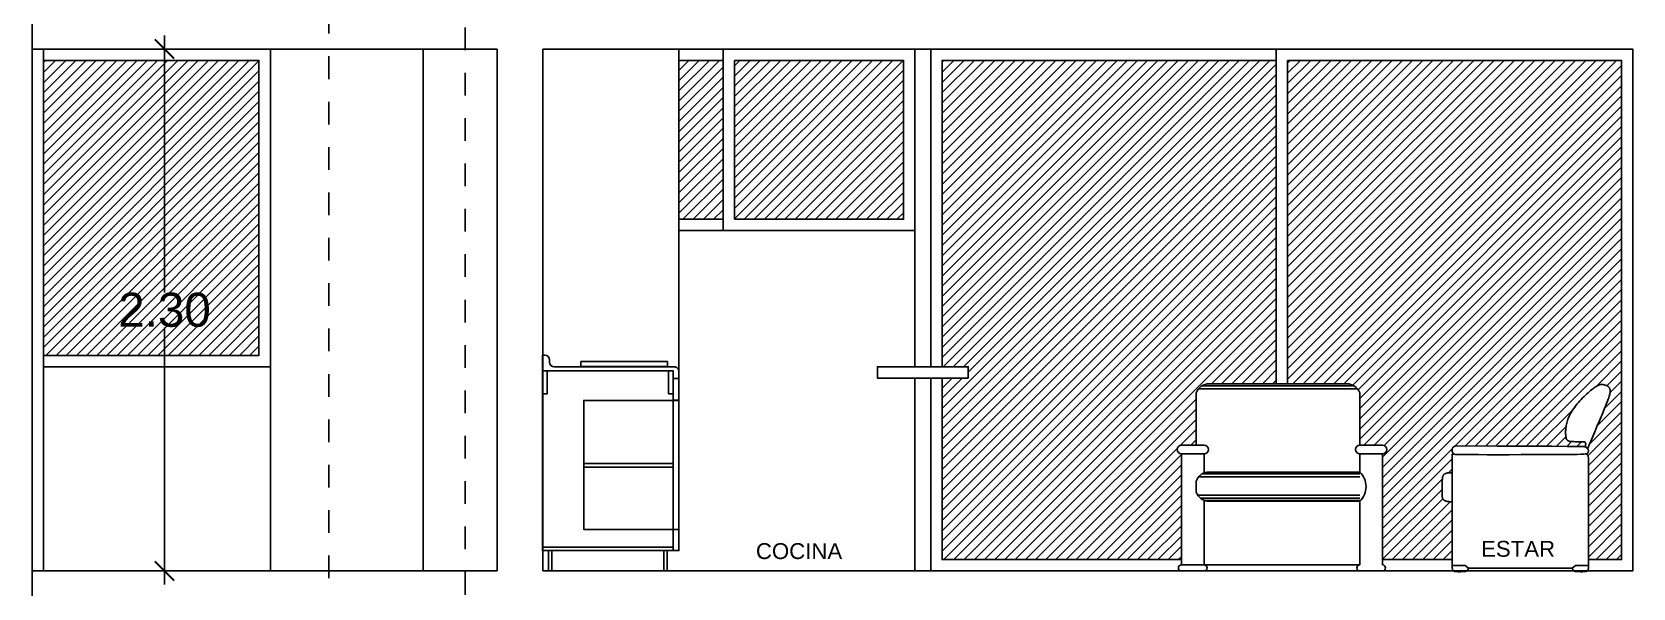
# Model space of a CAD drawing. Header units: millimetres. Extents: x 1217 to 2428, y 234 to 779.
# Drawn here: x 2248.72 to 2255.77, y 404.28 to 406.73 of the extents above; entities that cross this region are included whole.
import ezdxf

# ---------------------------------------------------------------- set-up
doc = ezdxf.new("R2010")
doc.units = ezdxf.units.MM
doc.linetypes.add('HIDDEN2', pattern=[0.1875, 0.125, -0.0625])
doc.layers.get('0').update_dxf_attribs({"lineweight": 5})
for name, color, linetype in [('0.1', 251, 'Continuous'), ('0.2', 2, 'Continuous'), ('0.3', 6, 'Continuous'), ('ARTEFACTOS', 4, 'Continuous'), ('MURO', 5, 'Continuous'), ('Texto', 1, 'Continuous')]:
    doc.layers.add(name, color=color, linetype=linetype)
doc.styles.add('INTERARQ', font='arial.ttf')
doc.styles.get("Standard").update_dxf_attribs({"font": 'arial.ttf'})
doc.dimstyles.new('ESCALA_1-50', dxfattribs={"dimtxt": 0.15, "dimasz": 0.06, "dimexe": 0.18, "dimexo": 0.0625, "dimgap": 0, "dimtad": 0, "dimtih": 1, "dimtoh": 1, "dimzin": 0, "dimdsep": 46, "dimtxsty": 'INTERARQ', "dimblk": 'DIMTICK', "dimcen": 0, "dimse1": 1, "dimse2": 1, "dimclrd": 256, "dimclre": 1, "dimclrt": 2, "dimadec": 0, "dimazin": 0, "dimtfac": 4.5, "dimtofl": 0, "dimtmove": 2, "dimatfit": 3, "dimldrblk": 'DIMTICK', "dimfxl": 1, "dimtolj": 1, "dimtzin": 0, "dimarcsym": 0})
pattern_1 = [(45, (422.33998, -292.823548), (-0.0224506403, 0.0224506403), [])]

# ---------------------------------------------------------------- blocks, each defined once
blk = doc.blocks.new('sillon elv 1')
at = {"layer": '0.2'}
blk.add_line((382065.2343, 7753267.5813), (382065.6901, 7753267.5813), dxfattribs=at)
for points in [[(382065.1739, 7753268.114), (382065.1742, 7753268.1156), (382065.1744, 7753268.1172), (382065.1745, 7753268.1189), (382065.1746, 7753268.1205), (382065.1745, 7753268.1222), (382065.1745, 7753268.1238), (382065.1744, 7753268.1253), (382065.1744, 7753268.1268), (382065.1745, 7753268.1281), (382065.1745, 7753268.1294), (382065.1747, 7753268.1306), (382065.1749, 7753268.1316), (382065.1751, 7753268.1326), (382065.1753, 7753268.1335), (382065.1756, 7753268.1342), (382065.1759, 7753268.1349), (382065.1762, 7753268.1355), (382065.1765, 7753268.136), (382065.1768, 7753268.1364), (382065.1771, 7753268.1368), (382065.1775, 7753268.1371), (382065.178, 7753268.1373), (382065.1785, 7753268.1375), (382065.179, 7753268.1376), (382065.1796, 7753268.1377), (382065.1804, 7753268.1378), (382065.1814, 7753268.1379), (382065.1828, 7753268.1379), (382065.1846, 7753268.138), (382065.187, 7753268.138), (382065.19, 7753268.1381), (382065.1937, 7753268.1381), (382065.1982, 7753268.1381), (382065.2034, 7753268.1382), (382065.2089, 7753268.1383), (382065.2147, 7753268.1384), (382065.2204, 7753268.1385), (382065.2259, 7753268.1386), (382065.231, 7753268.1388), (382065.2353, 7753268.139), (382065.2389, 7753268.1392), (382065.2417, 7753268.1395), (382065.2439, 7753268.1397), (382065.2455, 7753268.14), (382065.2467, 7753268.1403), (382065.2476, 7753268.1405), (382065.2482, 7753268.1408), (382065.2488, 7753268.141), (382065.2493, 7753268.1412), (382065.2498, 7753268.1413), (382065.2504, 7753268.1415), (382065.2509, 7753268.1417), (382065.2515, 7753268.142), (382065.2522, 7753268.1423), (382065.2529, 7753268.1426), (382065.2537, 7753268.1431), (382065.2545, 7753268.1437), (382065.2554, 7753268.1444), (382065.2563, 7753268.1454), (382065.2572, 7753268.1465), (382065.2581, 7753268.148), (382065.2589, 7753268.1498), (382065.2597, 7753268.1519), (382065.2604, 7753268.1545), (382065.2611, 7753268.1574), (382065.2616, 7753268.1608), (382065.262, 7753268.1645), (382065.2624, 7753268.1685), (382065.2626, 7753268.1727), (382065.2627, 7753268.1771), (382065.2627, 7753268.1816), (382065.2627, 7753268.1863), (382065.2625, 7753268.1909), (382065.2622, 7753268.1956), (382065.2617, 7753268.2004), (382065.2611, 7753268.2053), (382065.2603, 7753268.2102), (382065.2593, 7753268.2154), (382065.258, 7753268.2207), (382065.2565, 7753268.2262), (382065.2547, 7753268.2319), (382065.2526, 7753268.2378), (382065.2501, 7753268.2439), (382065.2474, 7753268.2502), (382065.2443, 7753268.2566), (382065.2408, 7753268.2632), (382065.2369, 7753268.2699), (382065.2327, 7753268.2767), (382065.228, 7753268.2836), (382065.2229, 7753268.2906), (382065.2176, 7753268.2976), (382065.212, 7753268.3046), (382065.2061, 7753268.3115), (382065.2001, 7753268.3182), (382065.194, 7753268.3249), (382065.1878, 7753268.3313), (382065.1816, 7753268.3375), (382065.1754, 7753268.3434), (382065.1694, 7753268.349), (382065.1635, 7753268.3543), (382065.1578, 7753268.3592), (382065.1525, 7753268.3637), (382065.1475, 7753268.3679), (382065.1429, 7753268.3715), (382065.1387, 7753268.3747), (382065.135, 7753268.3775), (382065.1316, 7753268.3799), (382065.1286, 7753268.382), (382065.1259, 7753268.3837), (382065.1233, 7753268.3851), (382065.1209, 7753268.3863), (382065.1187, 7753268.3874), (382065.1165, 7753268.3882), (382065.1144, 7753268.3889), (382065.1123, 7753268.3895), (382065.1103, 7753268.3899), (382065.1083, 7753268.3902), (382065.1063, 7753268.3904), (382065.1044, 7753268.3905), (382065.1024, 7753268.3904), (382065.1005, 7753268.3903), (382065.0985, 7753268.39), (382065.0966, 7753268.3897), (382065.0947, 7753268.3894), (382065.0929, 7753268.3889), (382065.0912, 7753268.3885), (382065.0896, 7753268.388), (382065.088, 7753268.3876), (382065.0866, 7753268.3872), (382065.0853, 7753268.3867), (382065.084, 7753268.3863), (382065.0829, 7753268.3859), (382065.0818, 7753268.3854), (382065.0808, 7753268.385), (382065.0798, 7753268.3846), (382065.0789, 7753268.3841), (382065.0779, 7753268.3836), (382065.077, 7753268.3831), (382065.0761, 7753268.3825), (382065.0752, 7753268.3818), (382065.0743, 7753268.3811), (382065.0735, 7753268.3803), (382065.0726, 7753268.3794), (382065.0718, 7753268.3784), (382065.071, 7753268.3773), (382065.0702, 7753268.376), (382065.0695, 7753268.3746), (382065.0688, 7753268.3731), (382065.0682, 7753268.3715), (382065.0677, 7753268.3697), (382065.0672, 7753268.3679), (382065.0668, 7753268.3659), (382065.0666, 7753268.3638), (382065.0665, 7753268.3614), (382065.0666, 7753268.3588), (382065.0669, 7753268.3558), (382065.0675, 7753268.3524), (382065.0683, 7753268.3484), (382065.0695, 7753268.3438), (382065.0711, 7753268.3385), (382065.0731, 7753268.3324), (382065.0756, 7753268.3252), (382065.0787, 7753268.3168), (382065.0825, 7753268.3069), (382065.0871, 7753268.2952), (382065.0925, 7753268.2816), (382065.099, 7753268.2658), (382065.1066, 7753268.2475), (382065.1153, 7753268.2269), (382065.1246, 7753268.2047), (382065.1341, 7753268.1823), (382065.1433, 7753268.1607), (382065.1516, 7753268.1412), (382065.1585, 7753268.125), (382065.1635, 7753268.1132), (382065.1662, 7753268.107)], [(382065.7482, 7753268.1195), (382065.7512, 7753268.1185), (382065.7538, 7753268.1173), (382065.7559, 7753268.1159), (382065.7576, 7753268.1144), (382065.759, 7753268.1129), (382065.7601, 7753268.1112), (382065.761, 7753268.1096), (382065.7617, 7753268.1079), (382065.7622, 7753268.1063), (382065.7626, 7753268.1048), (382065.7628, 7753268.1033), (382065.7629, 7753268.1018), (382065.763, 7753268.1004), (382065.7629, 7753268.0991), (382065.7628, 7753268.0978), (382065.7626, 7753268.0966), (382065.7624, 7753268.0954), (382065.7621, 7753268.0943), (382065.7618, 7753268.0932), (382065.7614, 7753268.0922), (382065.7609, 7753268.0912), (382065.7604, 7753268.0903), (382065.7599, 7753268.0894), (382065.7593, 7753268.0885), (382065.7586, 7753268.0877), (382065.7578, 7753268.0869), (382065.757, 7753268.0861), (382065.756, 7753268.0854), (382065.7551, 7753268.0847), (382065.754, 7753268.0841), (382065.7529, 7753268.0835), (382065.7517, 7753268.083), (382065.7502, 7753268.0826), (382065.7476, 7753268.0823), (382065.7428, 7753268.082), (382065.7348, 7753268.0818), (382065.7223, 7753268.0816), (382065.7045, 7753268.0815), (382065.6801, 7753268.0814), (382065.6482, 7753268.0813), (382065.6082, 7753268.0812), (382065.5617, 7753268.0812), (382065.5109, 7753268.0812), (382065.458, 7753268.0813), (382065.4051, 7753268.0813), (382065.3544, 7753268.0815), (382065.3081, 7753268.0817), (382065.2683, 7753268.0819), (382065.2366, 7753268.0823), (382065.2126, 7753268.0827), (382065.1951, 7753268.0832), (382065.1831, 7753268.0837), (382065.1755, 7753268.0842), (382065.1711, 7753268.0848), (382065.169, 7753268.0854), (382065.168, 7753268.0859), (382065.1673, 7753268.0865), (382065.1666, 7753268.0871), (382065.166, 7753268.0877), (382065.1655, 7753268.0884), (382065.1649, 7753268.0891), (382065.1645, 7753268.0899), (382065.164, 7753268.0907), (382065.1636, 7753268.0917), (382065.1633, 7753268.0927), (382065.1629, 7753268.0939), (382065.1627, 7753268.0951), (382065.1625, 7753268.0963), (382065.1623, 7753268.0976), (382065.1623, 7753268.0988), (382065.1623, 7753268.1), (382065.1625, 7753268.1011), (382065.1628, 7753268.1021), (382065.1632, 7753268.1031), (382065.1636, 7753268.1039), (382065.1642, 7753268.1048), (382065.1648, 7753268.1056), (382065.1655, 7753268.1063), (382065.1662, 7753268.1071), (382065.1669, 7753268.1078), (382065.1676, 7753268.1086), (382065.1684, 7753268.1094), (382065.1691, 7753268.1101), (382065.1699, 7753268.1109), (382065.1707, 7753268.1116), (382065.1716, 7753268.1124), (382065.1724, 7753268.113), (382065.1733, 7753268.1137), (382065.1743, 7753268.1143), (382065.1753, 7753268.1148), (382065.1764, 7753268.1153), (382065.1774, 7753268.1157), (382065.1785, 7753268.1161), (382065.1796, 7753268.1164), (382065.1807, 7753268.1167), (382065.1818, 7753268.1169), (382065.1839, 7753268.1172), (382065.1926, 7753268.1174), (382065.2144, 7753268.1176), (382065.2558, 7753268.1178), (382065.3233, 7753268.1181), (382065.4235, 7753268.1185), (382065.563, 7753268.1189), (382065.7482, 7753268.1195)], [(382065.1727, 7753268.0846), (382065.1704, 7753268.0832), (382065.1685, 7753268.0819), (382065.1669, 7753268.0806), (382065.1657, 7753268.0794), (382065.1647, 7753268.0781), (382065.164, 7753268.0769), (382065.1634, 7753268.0758), (382065.1631, 7753268.0746), (382065.1628, 7753268.0726), (382065.1626, 7753268.0652), (382065.1625, 7753268.047), (382065.1624, 7753268.0127), (382065.1624, 7753267.9567), (382065.1624, 7753267.8738), (382065.1624, 7753267.7584), (382065.1624, 7753267.6053)], [(382065.7621, 7753268.0013), (382065.7666, 7753268.0017), (382065.7707, 7753268.0019), (382065.7743, 7753268.0019), (382065.7775, 7753268.0017), (382065.7804, 7753268.0013), (382065.783, 7753268.0009), (382065.7852, 7753268.0003), (382065.7873, 7753267.9997), (382065.7892, 7753267.9991), (382065.791, 7753267.9984), (382065.7926, 7753267.9978), (382065.7941, 7753267.9971), (382065.7954, 7753267.9963), (382065.7966, 7753267.9955), (382065.7977, 7753267.9947), (382065.7987, 7753267.9938), (382065.7996, 7753267.9929), (382065.8005, 7753267.9919), (382065.8012, 7753267.9909), (382065.8018, 7753267.9898), (382065.8024, 7753267.9888), (382065.803, 7753267.9877), (382065.8034, 7753267.9866), (382065.8039, 7753267.9855), (382065.8043, 7753267.9843), (382065.8046, 7753267.9831), (382065.8049, 7753267.9816), (382065.8052, 7753267.9797), (382065.8055, 7753267.9773), (382065.8058, 7753267.9743), (382065.806, 7753267.9705), (382065.8062, 7753267.9658), (382065.8064, 7753267.9601), (382065.8066, 7753267.9536), (382065.8068, 7753267.9466), (382065.8069, 7753267.9394), (382065.8071, 7753267.9322), (382065.8072, 7753267.9251), (382065.8072, 7753267.9186), (382065.8072, 7753267.9129), (382065.8072, 7753267.9081), (382065.8072, 7753267.9041), (382065.807, 7753267.901), (382065.8069, 7753267.8984), (382065.8067, 7753267.8964), (382065.8065, 7753267.8948), (382065.8062, 7753267.8934), (382065.8059, 7753267.8922), (382065.8056, 7753267.891), (382065.8053, 7753267.8898), (382065.8048, 7753267.8887), (382065.8044, 7753267.8876), (382065.8039, 7753267.8865), (382065.8033, 7753267.8855), (382065.8027, 7753267.8845), (382065.802, 7753267.8836), (382065.8012, 7753267.8828), (382065.8004, 7753267.882), (382065.7995, 7753267.8812), (382065.7986, 7753267.8805), (382065.7976, 7753267.8799), (382065.7966, 7753267.8793), (382065.7955, 7753267.8787), (382065.7944, 7753267.8782), (382065.7933, 7753267.8777), (382065.7918, 7753267.8772), (382065.7898, 7753267.8767), (382065.787, 7753267.8762), (382065.783, 7753267.8755), (382065.7778, 7753267.8748), (382065.7709, 7753267.874), (382065.7621, 7753267.8731)], [(382065.1619, 7753267.5923), (382065.1619, 7753267.5897), (382065.1619, 7753267.5872), (382065.162, 7753267.585), (382065.1622, 7753267.5829), (382065.1624, 7753267.581), (382065.1627, 7753267.5792), (382065.163, 7753267.5776), (382065.1633, 7753267.5762), (382065.1636, 7753267.5749), (382065.164, 7753267.5737), (382065.1644, 7753267.5727), (382065.1648, 7753267.5718), (382065.1653, 7753267.5709), (382065.1658, 7753267.5702), (382065.1665, 7753267.5695), (382065.1672, 7753267.5689), (382065.168, 7753267.5684), (382065.1689, 7753267.5679), (382065.17, 7753267.5674), (382065.1712, 7753267.5671), (382065.1727, 7753267.5667), (382065.1744, 7753267.5664), (382065.1763, 7753267.5662), (382065.1785, 7753267.566), (382065.1811, 7753267.5658), (382065.1839, 7753267.5657), (382065.1869, 7753267.5657), (382065.19, 7753267.5656), (382065.1932, 7753267.5656), (382065.1965, 7753267.5656), (382065.1997, 7753267.5657), (382065.2028, 7753267.5657), (382065.2058, 7753267.5658), (382065.2087, 7753267.5658), (382065.2114, 7753267.5659), (382065.2139, 7753267.566), (382065.2162, 7753267.5662), (382065.2184, 7753267.5664), (382065.2203, 7753267.5667), (382065.2221, 7753267.5671), (382065.2237, 7753267.5675), (382065.2251, 7753267.5682), (382065.2265, 7753267.5691), (382065.2278, 7753267.5704), (382065.2292, 7753267.5722), (382065.2307, 7753267.5745), (382065.2324, 7753267.5775), (382065.2343, 7753267.5813)], [(382065.7625, 7753267.5923), (382065.7626, 7753267.5897), (382065.7625, 7753267.5872), (382065.7624, 7753267.585), (382065.7623, 7753267.5829), (382065.762, 7753267.581), (382065.7618, 7753267.5792), (382065.7615, 7753267.5776), (382065.7612, 7753267.5762), (382065.7608, 7753267.5749), (382065.7605, 7753267.5737), (382065.7601, 7753267.5727), (382065.7597, 7753267.5718), (382065.7592, 7753267.5709), (382065.7586, 7753267.5702), (382065.758, 7753267.5695), (382065.7573, 7753267.5689), (382065.7565, 7753267.5684), (382065.7556, 7753267.5679), (382065.7545, 7753267.5674), (382065.7533, 7753267.5671), (382065.7518, 7753267.5667), (382065.7501, 7753267.5664), (382065.7482, 7753267.5662), (382065.7459, 7753267.566), (382065.7434, 7753267.5658), (382065.7406, 7753267.5657), (382065.7376, 7753267.5657), (382065.7345, 7753267.5656), (382065.7312, 7753267.5656), (382065.728, 7753267.5656), (382065.7248, 7753267.5657), (382065.7216, 7753267.5657), (382065.7186, 7753267.5658), (382065.7158, 7753267.5658), (382065.7131, 7753267.5659), (382065.7106, 7753267.566), (382065.7083, 7753267.5662), (382065.7061, 7753267.5664), (382065.7041, 7753267.5667), (382065.7024, 7753267.5671), (382065.7008, 7753267.5675), (382065.6993, 7753267.5682), (382065.698, 7753267.5691), (382065.6966, 7753267.5704), (382065.6952, 7753267.5722), (382065.6937, 7753267.5745), (382065.6921, 7753267.5775), (382065.6901, 7753267.5813)]]:
    blk.add_lwpolyline(points, dxfattribs=at)
at = {"layer": '0.2', "elevation": 0}
for points in [[(382065.7529, 7753268.0835), (382065.7621, 7753268.0835), (382065.7621, 7753267.6053)], [(382065.1624, 7753267.6053), (382065.1619, 7753267.5923)], [(382065.2343, 7753267.5813), (382065.2197, 7753267.5923), (382065.1619, 7753267.5923)], [(382065.6901, 7753267.5813), (382065.7047, 7753267.5923), (382065.7636, 7753267.5923)], [(382065.7621, 7753267.6053), (382065.7625, 7753267.5923)]]:
    blk.add_lwpolyline(points, dxfattribs=at)
blk = doc.blocks.new('DIMTICK')
at = {"color": 1}
for p, q in [((-1, 0), (1, 0)), ((0, 1), (0, -1))]:
    blk.add_line(p, q, dxfattribs=at)
at = {"color": 3, "const_width": 0.141}
blk.add_lwpolyline([(0.71, 0.71), (-0.71, -0.71)], dxfattribs=at)
blk = doc.blocks.new('*D1623')
at = {"layer": '0.1', "lineweight": -2, "ltscale": 3, "transparency": 16777216}
for p, q in [((2249.3048, 406.5911), (2249.3048, 405.5777)), ((2249.3048, 404.4111), (2249.3048, 405.4244))]:
    blk.add_line(p, q, dxfattribs=at)
at = {"layer": 'Defpoints', "color": 0, "ltscale": 3, "transparency": 16777216}
for p in [(2248.9553, 406.6511, 0), (2249.3048, 406.6511), (2248.9553, 404.3511, 0)]:
    blk.add_point(p, dxfattribs=at)
at = {"layer": '0.1', "lineweight": -2, "ltscale": 3, "transparency": 16777216, "xscale": 0.06, "yscale": 0.06, "zscale": 0.06}
for p, rotation in [((2249.3048, 406.6511), 90), ((2249.3048, 404.3511), 270)]:
    blk.add_blockref('DIMTICK', p, dxfattribs=dict(at, rotation=rotation))
at = {"layer": '0.1', "color": 2, "ltscale": 3, "transparency": 16777216, "insert": (2249.3048, 405.5011), "char_height": 0.15, "attachment_point": 5, "style": 'INTERARQ'}
blk.add_mtext('\\A1;2.30', dxfattribs=at)

msp = doc.modelspace()

# ---------------------------------------------------------------- hatches: boundary and pattern name
at = {"layer": '0.1', "ltscale": 3}
h = msp.add_hatch(dxfattribs=at)
h.set_pattern_fill('ANSI31', color=256, scale=0.01)
h.set_pattern_definition([(45, (422.33998, -344.273473), (-0.0224506403, 0.0224506403), [])])
h.paths.add_polyline_path([(2248.77111, 406.60107), (2248.77111, 405.30107), (2249.72104, 405.30107), (2249.72104, 406.60107)])
h = msp.add_hatch(dxfattribs=at)
h.set_pattern_fill('ANSI31', color=256, scale=0.01)
h.set_pattern_definition(pattern_1)
h.paths.add_polyline_path([(2254.25251, 406.60099), (2254.46816, 406.60099), (2254.46816, 405.17581), (2254.25251, 405.17581)])
h.paths.add_polyline_path([(2252.86861, 406.60099), (2254.20251, 406.60099), (2254.20251, 405.17581), (2253.90862, 405.17581, 0.3308107), (2253.85003, 405.13579), (2253.85003, 404.90486), (2253.78505, 404.90486, 1), (2253.78505, 404.86691), (2253.78505, 404.40099), (2252.86861, 404.40099)])
h.paths.add_polyline_path([(2252.7306, 406.60099), (2252.86861, 406.60099), (2252.86861, 404.40099), (2252.7306, 404.40099), (2252.7306, 405.20099), (2252.84561, 405.20099), (2252.84561, 405.25099), (2252.7306, 405.25099)])
h.paths.add_polyline_path([(2251.81582, 406.60099), (2252.5606, 406.60099), (2252.5606, 405.90099), (2251.81582, 405.90099)])
h.paths.add_polyline_path([(2251.57076, 406.60099), (2251.76582, 406.60099), (2251.76582, 405.90099), (2251.57076, 405.90099)])
h = msp.add_hatch(dxfattribs=at)
h.set_pattern_fill('ANSI31', color=256, scale=0.01)
h.set_pattern_definition(pattern_1)
h.paths.add_polyline_path([(2254.46816, 406.60099), (2255.72441, 406.60099), (2255.72441, 404.40099), (2255.57804, 404.40099), (2255.57805, 404.54078), (2255.57807, 404.65611), (2255.57807, 404.73904), (2255.57805, 404.79499), (2255.57798, 404.82935), (2255.57786, 404.84753), (2255.57762, 404.85673), (2255.57584, 404.86061), (2255.57287, 404.86364), (2255.56824, 404.86681), (2255.57199, 404.86784), (2255.57521, 404.87069), (2255.57709, 404.87439), (2255.57823, 404.87944), (2255.57802, 404.88402), (2255.57641, 404.88699), (2255.5743, 404.88941), (2255.57692, 404.89554), (2255.58196, 404.90732), (2255.58888, 404.92355), (2255.59718, 404.94304), (2255.60633, 404.9646), (2255.61584, 404.98704), (2255.62518, 405.00919), (2255.63384, 405.02986), (2255.64142, 405.04811), (2255.6479, 405.06392), (2255.65339, 405.07754), (2255.65798, 405.08919), (2255.66177, 405.09911), (2255.66487, 405.10754), (2255.66736, 405.1147), (2255.66934, 405.12084), (2255.67091, 405.12616), (2255.67268, 405.13294), (2255.67381, 405.13977), (2255.67398, 405.14492), (2255.67349, 405.1492), (2255.67236, 405.15382), (2255.67029, 405.15836), (2255.66752, 405.16228), (2255.66414, 405.16507), (2255.66021, 405.16716), (2255.6565, 405.16863), (2255.65235, 405.16998), (2255.6473, 405.17138), (2255.64175, 405.17248), (2255.63601, 405.17291), (2255.63114, 405.17247), (2255.62709, 405.17161), (2255.62284, 405.17019), (2255.61832, 405.16814), (2255.61329, 405.16527), (2255.6088, 405.16225), (2255.60546, 405.15986), (2255.60173, 405.15708), (2255.59759, 405.15386), (2255.59299, 405.15019), (2255.58797, 405.14607), (2255.5826, 405.14153), (2255.57695, 405.13661), (2255.57106, 405.13132), (2255.565, 405.12571), (2255.55884, 405.1198), (2255.55264, 405.11362), (2255.54645, 405.1072), (2255.54032, 405.10057), (2255.53432, 405.09379), (2255.52848, 405.0869), (2255.52286, 405.07993), (2255.5175, 405.07294), (2255.51246, 405.06596), (2255.50779, 405.05904), (2255.50352, 405.05222), (2255.49966, 405.04552), (2255.49617, 405.03894), (2255.49306, 405.03251), (2255.4903, 405.02624), (2255.48787, 405.02014), (2255.48575, 405.01423), (2255.48394, 405.00852), (2255.48242, 405.00302), (2255.48115, 404.99772), (2255.48012, 404.99258), (2255.47931, 404.98759), (2255.4787, 404.98272), (2255.47825, 404.97795), (2255.47795, 404.97325), (2255.47777, 404.9686), (2255.4777, 404.96398), (2255.47773, 404.95945), (2255.47786, 404.95504), (2255.47821, 404.94866), (2255.47907, 404.94122), (2255.4803, 404.93539), (2255.48223, 404.93024), (2255.4849, 404.92678), (2255.48798, 404.92459), (2255.49197, 404.92319), (2255.49356, 404.92255), (2255.49745, 404.9219), (2255.50152, 404.92155), (2255.5051, 404.92133), (2255.50949, 404.92113), (2255.51455, 404.92097), (2255.52004, 404.92083), (2255.52577, 404.92071), (2255.53152, 404.92062), (2255.53707, 404.92054), (2255.54221, 404.92048), (2255.54673, 404.92043), (2255.55048, 404.92039), (2255.55348, 404.92036), (2255.55585, 404.92032), (2255.55767, 404.92028), (2255.55904, 404.92023), (2255.56007, 404.92016), (2255.56084, 404.92007), (2255.56145, 404.91996), (2255.56199, 404.91981), (2255.56247, 404.91963), (2255.56291, 404.9194), (2255.5633, 404.91911), (2255.56366, 404.91876), (2255.56399, 404.91834), (2255.56429, 404.91784), (2255.56458, 404.91725), (2255.56486, 404.91658), (2255.56513, 404.9158), (2255.56537, 404.91493), (2255.56558, 404.91396), (2255.56576, 404.9129), (2255.5659, 404.91173), (2255.56599, 404.91047), (2255.56603, 404.9091), (2255.56601, 404.90764), (2255.56597, 404.90609), (2255.56581, 404.90113), (2255.56638, 404.89655), (2255.56265, 404.89826), (2255.55815, 404.89947), (2255.54783, 404.89971), (2255.52607, 404.89992), (2255.48469, 404.90016), (2255.41716, 404.90045), (2255.31694, 404.9008), (2255.17747, 404.90126), (2254.99223, 404.90182), (2254.98783, 404.90034), (2254.9836, 404.89763), (2254.98079, 404.8945), (2254.97866, 404.89049), (2254.97753, 404.88571), (2254.97746, 404.88155), (2254.97815, 404.87704), (2254.97964, 404.87303), (2254.98218, 404.8695), (2254.98673, 404.86585), (2254.97837, 404.86585), (2254.97837, 404.78365), (2254.9738, 404.78408), (2254.96787, 404.78435), (2254.96147, 404.78393), (2254.95644, 404.78299), (2254.95108, 404.78144), (2254.94623, 404.77942), (2254.94261, 404.77711), (2254.93997, 404.77437), (2254.93801, 404.77124), (2254.93615, 404.76691), (2254.93533, 404.76311), (2254.93479, 404.7584), (2254.93444, 404.7528), (2254.93422, 404.74809), (2254.93402, 404.74241), (2254.93382, 404.73596), (2254.93365, 404.72898), (2254.9335, 404.72174), (2254.93337, 404.71449), (2254.93328, 404.70749), (2254.93322, 404.70098), (2254.9332, 404.69522), (2254.93323, 404.6881), (2254.93349, 404.6805), (2254.9341, 404.67596), (2254.93536, 404.67138), (2254.93737, 404.66715), (2254.94026, 404.6639), (2254.94373, 404.66163), (2254.94745, 404.65985), (2254.95175, 404.65876), (2254.95741, 404.65788), (2254.96269, 404.65719), (2254.96959, 404.65638), (2254.97837, 404.65543), (2254.97837, 404.40099), (2254.67089, 404.40099), (2254.67089, 404.86691, 1), (2254.67089, 404.90486), (2254.57089, 404.90486), (2254.57089, 405.13579, 0.3308101), (2254.5123, 405.17581), (2254.46816, 405.17581)])

# ---------------------------------------------------------------- linework, layer by layer
at = {"layer": '0.1', "ltscale": 3, "elevation": 0}
for points in [[(2248.77111, 405.25107), (2249.77104, 405.25107), (2249.77104, 406.65107), (2248.72111, 406.65107)], [(2251.57076, 405.85099), (2252.6106, 405.85099), (2252.6106, 406.65099), (2250.97104, 406.65099)], [(2251.76582, 406.65099), (2251.76582, 405.85099)], [(2254.20251, 406.65099), (2254.20251, 405.17581)], [(2248.77111, 405.30107), (2249.72104, 405.30107), (2249.72104, 406.60107), (2248.77111, 406.60107)], [(2251.76582, 406.60099), (2251.57076, 406.60099)], [(2251.81582, 405.90099), (2252.5606, 405.90099), (2252.5606, 406.60099), (2251.81582, 406.60099)], [(2251.81582, 406.60099), (2251.81582, 405.90099)], [(2252.7306, 405.25099), (2252.7306, 406.60099), (2254.20251, 406.60099)], [(2254.25251, 406.60099), (2255.72441, 406.60099), (2255.72441, 404.40099), (2255.57804, 404.40099)], [(2254.25251, 406.60099), (2254.25251, 405.17581)], [(2251.57076, 405.90099), (2251.76582, 405.90099)], [(2253.78505, 404.40099), (2252.7306, 404.40099), (2252.7306, 405.20099)], [(2254.97837, 404.40099), (2254.67089, 404.40099)]]:
    msp.add_lwpolyline(points, dxfattribs=at)
at = {"layer": '0.1', "linetype": 'ByBlock', "elevation": 0}
for points in [[(2253.86033, 405.15417), (2254.56059, 405.15417)], [(2253.87421, 405.16648), (2254.54671, 405.16648)], [(2253.90391, 405.17581), (2254.5123, 405.17581)], [(2253.90391, 405.17581), (2254.5123, 405.17581)], [(2253.85003, 405.13579), (2253.85003, 404.90486)], [(2253.85003, 405.13579), (2253.85003, 404.90486)], [(2253.85003, 405.13579), (2253.85003, 404.90486)], [(2254.57089, 405.13579), (2254.57089, 404.90486)], [(2254.57089, 405.13579), (2254.57089, 404.90486)], [(2253.78505, 404.90486), (2253.88505, 404.90486)], [(2253.78505, 404.90486), (2253.88505, 404.90486)], [(2253.78505, 404.86691), (2253.78505, 404.3777)], [(2253.78505, 404.86691), (2253.88505, 404.86691)], [(2253.78505, 404.86691), (2253.78505, 404.3777)], [(2253.78505, 404.86691), (2253.88505, 404.86691)], [(2253.88505, 404.86691), (2253.88505, 404.78705)], [(2253.88505, 404.86691), (2253.88505, 404.78705)], [(2254.67089, 404.90486), (2254.57089, 404.90486)], [(2254.67089, 404.90486), (2254.57089, 404.90486)], [(2254.57089, 404.86691), (2254.57089, 404.78705)], [(2254.67089, 404.86691), (2254.57089, 404.86691)], [(2254.57089, 404.86691), (2254.57089, 404.78705)], [(2254.67089, 404.86691), (2254.57089, 404.86691)], [(2254.67089, 404.86691), (2254.67089, 404.3777)], [(2254.67089, 404.86691), (2254.67089, 404.3777)], [(2253.85003, 404.69849), (2253.85003, 404.74703)], [(2253.86083, 404.76601), (2254.57089, 404.76601)], [(2253.86083, 404.76601), (2254.57089, 404.76601)], [(2253.87584, 404.77873), (2254.57089, 404.77873)], [(2253.90391, 404.78705), (2254.57089, 404.78705)], [(2253.90391, 404.78705), (2254.57089, 404.78705)], [(2253.85665, 404.68508), (2254.57089, 404.68508)], [(2253.86919, 404.67138), (2254.57089, 404.67138)], [(2253.88505, 404.66233), (2253.88505, 404.38156)], [(2253.88505, 404.66233), (2254.57089, 404.66233)], [(2253.88505, 404.66233), (2254.57089, 404.66233)], [(2253.88505, 404.65846), (2253.88505, 404.3777)], [(2253.90862, 404.65846), (2254.57089, 404.65846)], [(2253.90862, 404.65846), (2254.57089, 404.65846)], [(2254.57089, 404.65846), (2254.57089, 404.3777)], [(2254.57089, 404.65846), (2254.57089, 404.3777)], [(2253.78505, 404.3777), (2254.57089, 404.3777)], [(2253.78505, 404.3777), (2254.57089, 404.3777)]]:
    msp.add_lwpolyline(points, dxfattribs=at)
at = {"layer": '0.1', "linetype": 'ByBlock'}
for centre, radius, start, end in [((2253.90626, 405.11637, 0), 0.05949, 87.731971, 160.95095), ((2253.90626, 405.11637, 0), 0.05949, 87.731971, 160.95095), ((2254.51465, 405.11637, 0), 0.05949, 19.04905, 92.268029), ((2254.51465, 405.11637, 0), 0.05949, 19.04905, 92.268029), ((2253.78505, 404.88589, 0), 0.01897, 90, 270), ((2253.78505, 404.88589, 0), 0.01897, 90, 270), ((2253.88505, 404.88589, 0), 0.01897, 270, 90), ((2253.88505, 404.88589, 0), 0.01897, 270, 90), ((2254.57089, 404.88589, 0), 0.01897, 90, 270), ((2254.57089, 404.88589, 0), 0.01897, 90, 270), ((2254.67089, 404.88589, 0), 0.01897, 270, 90), ((2254.67089, 404.88589, 0), 0.01897, 270, 90), ((2253.90626, 404.72761, 0), 0.05949, 87.731971, 160.95095), ((2253.90626, 404.72761, 0), 0.05949, 87.731971, 160.95095), ((2254.50945, 404.72276, 0), 0.08893, 313.695506, 46.304494), ((2254.50945, 404.72276, 0), 0.08893, 313.695506, 46.304494), ((2253.90626, 404.71791, 0), 0.05949, 199.04905, 272.268029), ((2253.90626, 404.71791, 0), 0.05949, 199.04905, 272.268029), ((2253.78505, 404.36435, 0), 0.01335, 90, 270), ((2253.78505, 404.36435, 0), 0.01335, 90, 270), ((2253.88505, 404.36435, 0), 0.01335, 270, 90), ((2253.88505, 404.36435, 0), 0.01335, 270, 90), ((2254.57089, 404.36435, 0), 0.01335, 90, 270), ((2254.57089, 404.36435, 0), 0.01335, 90, 270), ((2254.67089, 404.36435, 0), 0.01335, 270, 90), ((2254.67089, 404.36435, 0), 0.01335, 270, 90)]:
    msp.add_arc(centre, radius, start, end, dxfattribs=at)
at = {"layer": '0.2', "linetype": 'HIDDEN2', "ltscale": 0.5}
for p, q in [((2250.02922, 424.619, 0), (2250.02922, 376.75244, 0)), ((2250.62922, 423.9466, 0), (2250.62922, 376.91828, 0))]:
    msp.add_line(p, q, dxfattribs=at)
at = {"layer": '0.2', "ltscale": 3, "elevation": 0}
for points in [[(2249.77104, 406.65107), (2249.77104, 404.35107)], [(2251.57076, 405.23074), (2251.57076, 406.65099)], [(2252.6106, 406.65099), (2252.6106, 405.25099)], [(2252.6806, 406.65099), (2252.6806, 405.25099)], [(2252.6106, 405.20099), (2252.6106, 404.35099)], [(2252.6806, 405.20099), (2252.6806, 404.35099)]]:
    msp.add_lwpolyline(points, dxfattribs=at)
at = {"layer": '0.2', "elevation": 0}
for points in [[(2251.13933, 405.27485), (2251.52034, 405.27485), (2251.52034, 405.2525), (2251.13933, 405.2525)], [(2251.57061, 405.10263), (2251.15199, 405.10263), (2251.15199, 404.53413), (2251.57061, 404.53413)], [(2251.57076, 404.53413), (2251.54545, 404.53413), (2251.54545, 405.10263), (2251.57076, 405.10263)]]:
    msp.add_lwpolyline(points, close=True, dxfattribs=at)
msp.add_lwpolyline([(2251.15199, 404.80918), (2251.54545, 404.80918), (2251.54545, 404.82418), (2251.15199, 404.82418), (2251.15199, 404.80918)], dxfattribs=at)
at = {"layer": '0.3'}
for p, q in [((2250.97076, 405.30163, 0), (2250.98089, 405.30163, 0)), ((2251.00114, 405.28137, 0), (2251.00114, 405.27125, 0)), ((2251.0214, 405.25099, 0), (2251.55304, 405.25099, 0))]:
    msp.add_line(p, q, dxfattribs=at)
at = {"layer": '0.3', "ltscale": 3, "elevation": 0}
for points in [[(2248.72111, 406.65107), (2248.72111, 404.35107)], [(2248.77111, 406.65107), (2248.77111, 404.35107)], [(2250.44415, 406.65099), (2250.44415, 404.35099)]]:
    msp.add_lwpolyline(points, dxfattribs=at)
at = {"layer": '0.3', "elevation": 0}
for points in [[(2250.97076, 405.30163), (2250.97076, 405.23327), (2251.54545, 405.23327)], [(2251.57076, 405.19939), (2251.54545, 405.19939), (2251.54545, 405.23327)], [(2250.97076, 404.44087), (2251.54545, 404.44087), (2251.54545, 404.45587), (2250.97076, 404.45587), (2250.97076, 404.44087)], [(2251.01178, 404.44087), (2250.99659, 404.44087), (2250.99659, 404.35099), (2251.01178, 404.35099), (2251.01178, 404.44087)], [(2251.50443, 404.44087), (2251.51962, 404.44087), (2251.51962, 404.35099), (2251.50443, 404.35099), (2251.50443, 404.44087)]]:
    msp.add_lwpolyline(points, dxfattribs=at)
for points in [[(2250.97076, 405.13201), (2250.99102, 405.13201), (2250.99102, 405.23327), (2250.97076, 405.23327)], [(2251.52519, 405.13201), (2251.54545, 405.13201), (2251.54545, 405.23327), (2251.52519, 405.23327)], [(2252.84561, 405.20099), (2252.44561, 405.20099), (2252.44561, 405.25099), (2252.84561, 405.25099)], [(2251.54545, 405.19939), (2251.57076, 405.19939), (2251.57076, 405.10438), (2251.54545, 405.10438)], [(2251.54545, 404.53413), (2251.57076, 404.53413), (2251.57076, 404.44087), (2251.54545, 404.44087)]]:
    msp.add_lwpolyline(points, close=True, dxfattribs=at)
msp.add_lwpolyline([(2251.54545, 405.25099), (2251.55051, 405.25099, -0.4142136), (2251.57076, 405.23074), (2251.57076, 405.19939)], format="xyb", dxfattribs=at)
at = {"layer": '0.3'}
for centre, start, end in [((2250.98089, 405.28137, 0), 0, 90), ((2251.0214, 405.27125, 0), 180, 270)]:
    msp.add_arc(centre, 0.02025, start, end, dxfattribs=at)
at = {"layer": 'ARTEFACTOS', "color": 1}
msp.add_line((2250.97076, 404.45731, 0), (2250.97076, 405.24465, 0), dxfattribs=at)
at = {"layer": 'MURO', "ltscale": 3, "elevation": 0}
for points in [[(2248.72111, 406.80106), (2248.72111, 406.65106)], [(2250.77104, 406.65099), (2248.72111, 406.65099)], [(2250.77104, 404.35099), (2250.77104, 406.65099)], [(2250.97104, 406.65099), (2250.97104, 404.35099)], [(2250.97104, 406.65099), (2250.97104, 404.35099)], [(2250.97104, 406.65099), (2255.77441, 406.65099)], [(2255.77441, 406.65099), (2255.77441, 404.35099)], [(2248.72111, 404.35107), (2248.72111, 404.20107)], [(2250.77104, 404.35099), (2248.72111, 404.35099)], [(2250.97104, 404.35099), (2255.77441, 404.35099)]]:
    msp.add_lwpolyline(points, dxfattribs=at)

# ---------------------------------------------------------------- block references
at = {"layer": '0.2', "xscale": -1}
msp.add_blockref('sillon elv 1', (384320.74044, -7752863.21766, 0), dxfattribs=at)

# ---------------------------------------------------------------- texts
at = {"layer": 'Texto', "char_height": 0.07, "width": 0.4782903, "attachment_point": 5}
for s, insert in [('COCINA', (2252.10044, 404.43805, 0)), ('ESTAR', (2255.26819, 404.44819, 0))]:
    msp.add_mtext(s, dxfattribs=dict(at, insert=insert))

# ---------------------------------------------------------------- dimensions: what is measured, and where the dimension line sits
at = {"layer": '0.1', "ltscale": 3}
dim = msp.add_linear_dim(base=(2249.30475, 406.65107, 0), p1=(2248.95533, 404.35107, 0), p2=(2248.95533, 406.65107, 0), angle=90, dimstyle='ESCALA_1-50', dxfattribs=at)
dim.commit()
dim.dimension.update_dxf_attribs({"geometry": '*D1623', "text_midpoint": (2249.30475, 405.50107, 0)})

doc.saveas('drawing.dxf')
